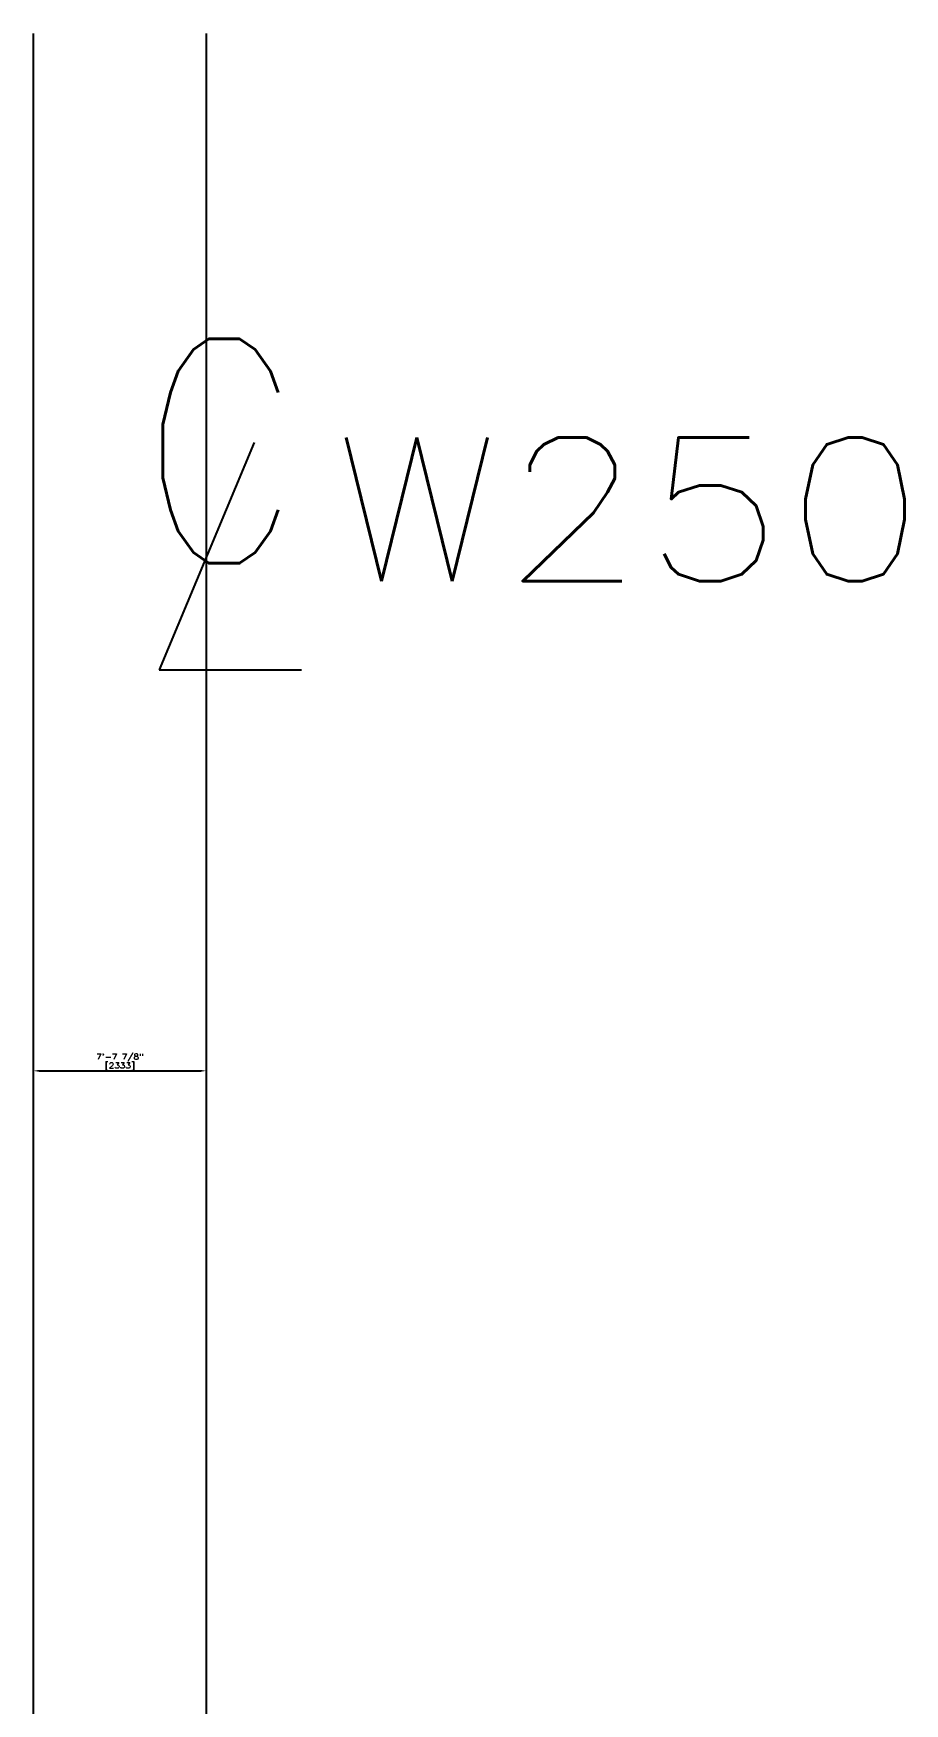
# Model space of a CAD drawing. Header units: millimetres. Extents: x -83614 to 248318, y 36678 to 90681.
# Drawn here: x 240546 to 241009, y 62861 to 63748 of the extents above; entities that cross this region are included whole.
import ezdxf

# ---------------------------------------------------------------- set-up
doc = ezdxf.new("R2010")
doc.units = ezdxf.units.MM
doc.layers.add('Struc_Section_Dim', color=2, linetype='Continuous')
doc.layers.add('TEXT', color=4, linetype='Continuous')
doc.styles.add('ROMANS', font='ROMANS.SHX', dxfattribs={"width": 0.8})
doc.styles.add('ROMANS-115', font='romans.shx', dxfattribs={"width": 1.15})
doc.dimstyles.new('Copy of 48-ROMANS-115-BPV', dxfattribs={"dimtxt": 3, "dimasz": 3, "dimexe": 3, "dimexo": 3, "dimgap": 0.0625, "dimtad": 1, "dimdec": 4, "dimzin": 1, "dimdsep": 46, "dimlunit": 4, "dimtxsty": 'ROMANS-115', "dimcen": 0.0625, "dimclrd": 256, "dimclre": 256, "dimclrt": 256, "dimadec": 0, "dimazin": 0, "dimtfac": 1, "dimtdec": 4, "dimtofl": 0, "dimtmove": 0, "dimatfit": 0, "dimfxl": 1, "dimfrac": 2, "dimtolj": 1, "dimtzin": 0, "dimarcsym": 0})

# ---------------------------------------------------------------- blocks, each defined once
blk = doc.blocks.new('*D63')
at = {"layer": 'Defpoints', "color": 0, "ltscale": 2}
for p in [(240546.01, 63210.37), (240637.87, 63210.37), (240637.87, 63196.73)]:
    blk.add_point(p, dxfattribs=at)
at = {"layer": 'Struc_Section_Dim', "lineweight": -2, "ltscale": 2}
blk.add_line((240549.01, 63196.73), (240634.87, 63196.73), dxfattribs=at)
at = {"layer": 'Struc_Section_Dim', "ltscale": 2}
for points in [[(240549.01, 63197.23), (240549.01, 63196.23), (240546.01, 63196.73)], [(240634.87, 63197.23), (240634.87, 63196.23), (240637.87, 63196.73)]]:
    blk.add_solid(points, dxfattribs=at)
at = {"layer": 'Struc_Section_Dim', "ltscale": 2, "char_height": 3, "attachment_point": 5, "style": 'ROMANS-115'}
for s, insert in [('\\A1;7\'-7 7/8"', (240591.94, 63203.77)), ('\\A1;[2333]', (240591.94, 63199.08))]:
    blk.add_mtext(s, dxfattribs=dict(at, insert=insert))
blk = doc.blocks.new('CLMARK')
at = {"layer": 'TEXT'}
for p, q in [((1.523, 4.565), (-3.554, -7.608)), ((-3.554, -7.608), (4.061, -7.608))]:
    blk.add_line(p, q, dxfattribs=at)
at = {"layer": 'TEXT', "style": 'ROMANS', "width": 0.8}
blk.add_text('C', height=12, dxfattribs=at).set_placement((-4.594, -1.902))

msp = doc.modelspace()

# ---------------------------------------------------------------- linework, layer by layer
at = {"layer": 'Struc_Section_Dim', "ltscale": 2}
msp.add_line((240546.01225, 56629.85355), (240546.01225, 63747.69509), dxfattribs=at)
at = {"layer": 'Struc_Section_Dim', "ltscale": 10}
msp.add_line((240637.86894, 61523.85176), (240637.86894, 63747.69509), dxfattribs=at)

# ---------------------------------------------------------------- block references
at = {"layer": 'Struc_Section_Dim', "ltscale": 2, "xscale": 9.921875, "yscale": 9.921875, "zscale": 9.921875}
msp.add_blockref('CLMARK', (240648.07196, 63485.21616), dxfattribs=at)

# ---------------------------------------------------------------- texts
at = {"layer": 'Struc_Section_Dim', "ltscale": 2, "style": 'ROMANS-115', "width": 1.15}
msp.add_text('W250 ', height=76.2, dxfattribs=at).set_placement((240704.53677, 63456.87019))

# ---------------------------------------------------------------- dimensions: what is measured, and where the dimension line sits
at = {"layer": 'Struc_Section_Dim', "ltscale": 2}
dim = msp.add_linear_dim(base=(240637.86894, 63196.72856), p1=(240546.01225, 63210.36616), p2=(240637.86894, 63210.36616), dimstyle='Copy of 48-ROMANS-115-BPV', override={"dimpost": '\\X', "dimse1": 1, "dimse2": 1}, dxfattribs=at)
dim.commit()
dim.dimension.update_dxf_attribs({"geometry": '*D63', "text_midpoint": (240591.94059, 63201.42499)})

doc.saveas('drawing.dxf')
